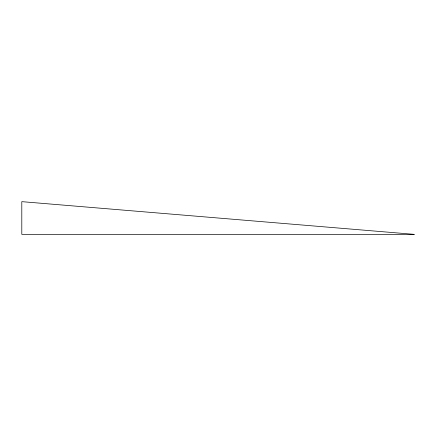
<?xml version="1.0" encoding="UTF-8"?>
<svg xmlns="http://www.w3.org/2000/svg" width="436" height="436" viewBox="0 0 436 436"><rect width="100%" height="100%" fill="white"/><g stroke="black" fill="none" stroke-linecap="round" stroke-linejoin="round"><path stroke-width="0.65" d="M414.2 234.35L21.8 234.35L21.8 201.65L414.2 234.35"/></g></svg>
